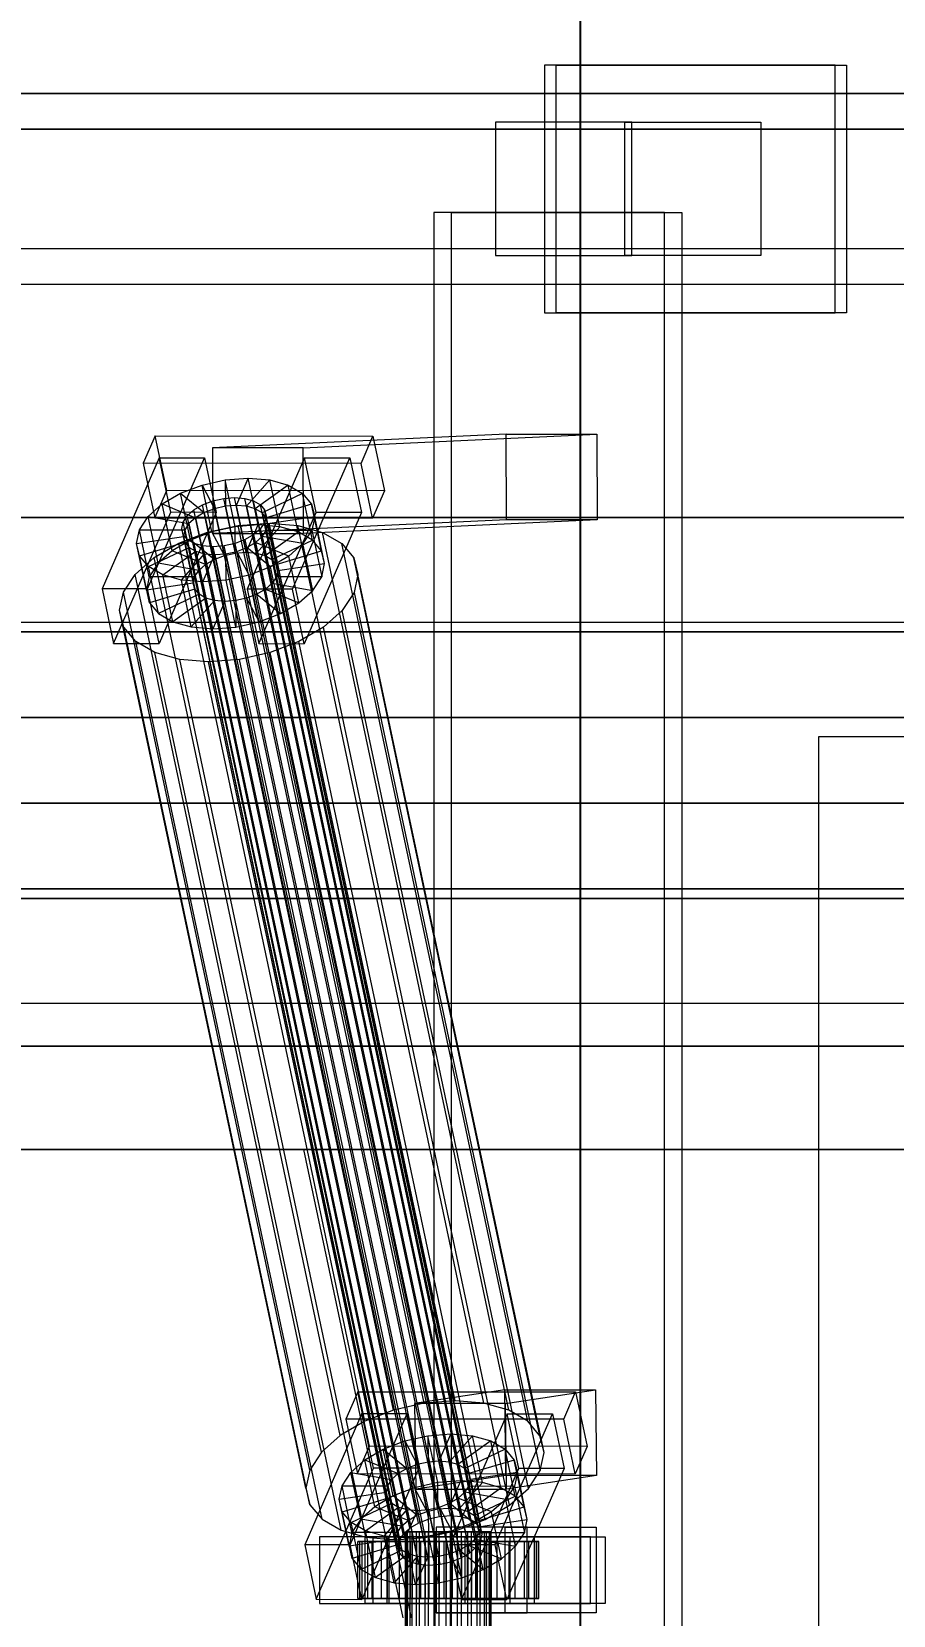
# Model space of a CAD drawing. Header units: millimetres. Extents: x -1970 to 34302, y -65268 to 6837.
# Drawn here: x 9754.3 to 9935.2, y -17869.5 to -17537 of the extents above; entities that cross this region are included whole.
import ezdxf

# ---------------------------------------------------------------- set-up
doc = ezdxf.new("R2010")
doc.units = ezdxf.units.MM
for name, color, linetype, lineweight in [('COTAS_O', 1, 'Continuous', 0), ('superior_C01', 7, 'Continuous', 0), ('superior_mezcladora', 7, 'Continuous', 0)]:
    doc.layers.add(name, color=color, linetype=linetype, lineweight=lineweight)
doc.dimstyles.new('R19_100', dxfattribs={"dimtxt": 250, "dimasz": 150, "dimexe": 150, "dimexo": 80, "dimgap": 100, "dimtad": 1, "dimtih": 1, "dimtoh": 1, "dimdsep": 46, "dimcen": 0.09, "dimadec": 0, "dimazin": 0, "dimtfac": 1, "dimtdec": 4, "dimtofl": 0, "dimtmove": 0, "dimatfit": 3, "dimfxl": 1, "dimtolj": 1, "dimtzin": 0, "dimarcsym": 0})

# ---------------------------------------------------------------- blocks, each defined once
blk = doc.blocks.new('*D29')
at = {"layer": 'COTAS_O', "color": 0, "lineweight": -2, "transparency": 16777216}
for p, q in [((10489.53, -17350), (9719.53, -17350)), ((9869.53, -18500), (9869.53, -17500)), ((10489.53, -18650), (9719.53, -18650))]:
    blk.add_line(p, q, dxfattribs=at)
at = {"layer": 'COTAS_O', "color": 0, "transparency": 16777216}
for points in [[(9844.53, -17500), (9894.53, -17500), (9869.53, -17350)], [(9844.53, -18500), (9894.53, -18500), (9869.53, -18650)]]:
    blk.add_solid(points, dxfattribs=at)
at = {"layer": 'Defpoints', "color": 0, "transparency": 16777216}
for p in [(9869.53, -17350), (10569.53, -17350), (10569.53, -18650)]:
    blk.add_point(p, dxfattribs=at)

msp = doc.modelspace()

# ---------------------------------------------------------------- linework, layer by layer
at = {"layer": 'superior_C01'}
for p, q in [((9922.938, -17544), (9861.975, -17544)), ((9861.975, -17544), (9861.975, -17596)), ((9864.41, -17544), (9861.975, -17544)), ((9864.41, -17596), (9864.41, -17544)), ((9864.41, -17544), (9925.373, -17544)), ((9922.938, -17596), (9922.938, -17544)), ((9922.938, -17544), (9925.373, -17544)), ((9925.373, -17544), (9925.373, -17596)), ((10332.152, -17550), (9189.09, -17550)), ((9201.265, -17550), (10344.327, -17550)), ((10418.899, -17550), (9275.837, -17550)), ((9291.056, -17550), (10434.118, -17550)), ((9880.273, -17556), (9851.696, -17556)), ((9851.696, -17556), (9851.696, -17584)), ((9878.777, -17556), (9851.696, -17556)), ((9878.777, -17584), (9878.777, -17556)), ((9878.777, -17556), (9907.353, -17556)), ((9880.273, -17584), (9880.273, -17556)), ((9880.273, -17556), (9907.353, -17556)), ((9907.353, -17556), (9907.353, -17584)), ((10330.445, -17557.5), (9275.652, -17557.5)), ((9291.241, -17557.5), (10346.034, -17557.5)), ((9887.136, -17575), (9838.746, -17575)), ((9838.746, -17575), (9838.746, -18425)), ((9842.398, -17575), (9838.746, -17575)), ((9842.398, -18425), (9842.398, -17575)), ((9842.398, -17575), (9890.788, -17575)), ((9887.136, -18425), (9887.136, -17575)), ((9887.136, -17575), (9890.788, -17575)), ((9890.788, -17575), (9890.788, -18425)), ((9275.652, -17582.5), (10330.445, -17582.5)), ((9291.241, -17582.5), (10346.034, -17582.5)), ((9851.696, -17584), (9880.273, -17584)), ((9851.696, -17584), (9878.777, -17584)), ((9907.353, -17584), (9878.777, -17584)), ((9907.353, -17584), (9880.273, -17584)), ((9189.09, -17590), (10332.152, -17590)), ((9201.265, -17590), (10344.327, -17590)), ((9275.837, -17590), (10418.899, -17590)), ((9291.056, -17590), (10434.118, -17590)), ((9861.975, -17596), (9922.938, -17596)), ((9861.975, -17596), (9864.41, -17596)), ((9925.373, -17596), (9864.41, -17596)), ((9925.373, -17596), (9922.938, -17596)), ((9780.216, -17621.857), (9777.716, -17627.592)), ((9782.647, -17633.325), (9780.216, -17621.857)), ((9780.216, -17621.857), (9825.938, -17621.914)), ((9853.903, -17621.488), (9792.229, -17624.356)), ((9811.28, -17624.356), (9872.954, -17621.488)), ((9823.439, -17627.65), (9825.938, -17621.914)), ((9825.938, -17621.914), (9828.369, -17633.382)), ((9853.981, -17639.486), (9853.903, -17621.488)), ((9853.903, -17621.488), (9872.954, -17621.488)), ((9872.954, -17621.488), (9873.032, -17639.486)), ((9811.28, -17624.356), (9792.229, -17624.356)), ((9792.229, -17624.356), (9792.306, -17642.354)), ((9811.357, -17642.354), (9811.28, -17624.356)), ((9781.074, -17626.449), (9769.074, -17653.98)), ((9823.439, -17627.65), (9777.716, -17627.592)), ((9777.716, -17627.592), (9780.147, -17639.061)), ((9778.6, -17653.992), (9790.599, -17626.461)), ((9783.505, -17637.917), (9781.074, -17626.449)), ((9781.074, -17626.449), (9790.599, -17626.461)), ((9790.599, -17626.461), (9793.03, -17637.929)), ((9811.555, -17626.487), (9799.556, -17654.019)), ((9809.082, -17654.031), (9821.081, -17626.499)), ((9813.986, -17637.955), (9811.555, -17626.487)), ((9811.555, -17626.487), (9821.081, -17626.499)), ((9821.081, -17626.499), (9823.512, -17637.967)), ((9825.87, -17639.118), (9823.439, -17627.65)), ((9785.562, -17633.91), (9790.065, -17632.183)), ((9790.065, -17632.183), (9794.905, -17631.1)), ((9790.065, -17632.183), (9792.663, -17637.157)), ((9792.149, -17642.013), (9790.065, -17632.183)), ((9794.905, -17631.1), (9799.751, -17630.735)), ((9794.905, -17631.1), (9794.956, -17636.643)), ((9796.989, -17640.93), (9794.905, -17631.1)), ((9799.751, -17630.735), (9797.251, -17636.47)), ((9804.273, -17631.112), (9799.393, -17636.649)), ((9801.835, -17640.564), (9799.751, -17630.735)), ((9799.751, -17630.735), (9804.273, -17631.112)), ((9808.164, -17632.206), (9801.236, -17637.167)), ((9806.357, -17640.942), (9804.273, -17631.112)), ((9804.273, -17631.112), (9808.164, -17632.206)), ((9810.248, -17642.036), (9808.164, -17632.206)), ((9808.164, -17632.206), (9811.157, -17633.943)), ((9780.147, -17639.061), (9782.647, -17633.325)), ((9781.702, -17636.164), (9785.562, -17633.91)), ((9828.369, -17633.382), (9782.647, -17633.325)), ((9785.562, -17633.91), (9790.53, -17637.975)), ((9787.646, -17643.74), (9785.562, -17633.91)), ((9790.183, -17636.336), (9792.316, -17635.518)), ((9792.316, -17635.518), (9794.608, -17635.005)), ((9837.639, -17849.317), (9792.316, -17635.518)), ((9794.608, -17635.005), (9796.904, -17634.832)), ((9839.931, -17848.804), (9794.608, -17635.005)), ((9796.904, -17634.832), (9799.046, -17635.011)), ((9842.227, -17848.631), (9796.904, -17634.832)), ((9799.046, -17635.011), (9800.889, -17635.529)), ((9844.369, -17848.809), (9799.046, -17635.011)), ((9800.889, -17635.529), (9802.307, -17636.352)), ((9846.212, -17849.328), (9800.889, -17635.529)), ((9811.157, -17633.943), (9802.654, -17637.99)), ((9813.241, -17643.772), (9811.157, -17633.943)), ((9811.157, -17633.943), (9813.05, -17636.203)), ((9828.369, -17633.382), (9825.87, -17639.118)), ((9771.506, -17665.449), (9783.505, -17637.917)), ((9776.903, -17641.61), (9778.749, -17638.79)), ((9778.749, -17638.79), (9781.702, -17636.164)), ((9778.749, -17638.79), (9787.303, -17640.286)), ((9780.833, -17648.62), (9778.749, -17638.79)), ((9780.147, -17639.061), (9825.87, -17639.118)), ((9793.03, -17637.929), (9781.031, -17665.461)), ((9781.702, -17636.164), (9788.702, -17639.042)), ((9783.786, -17645.994), (9781.702, -17636.164)), ((9793.03, -17637.929), (9783.505, -17637.917)), ((9786.081, -17639.983), (9786.955, -17638.648)), ((9786.955, -17638.648), (9788.355, -17637.404)), ((9832.278, -17852.446), (9786.955, -17638.648)), ((9788.702, -17639.042), (9787.303, -17640.286)), ((9788.355, -17637.404), (9790.183, -17636.336)), ((9833.677, -17851.202), (9788.355, -17637.404)), ((9790.53, -17637.975), (9788.702, -17639.042)), ((9788.702, -17639.042), (9790.786, -17648.872)), ((9835.506, -17850.135), (9790.183, -17636.336)), ((9792.663, -17637.157), (9790.53, -17637.975)), ((9790.53, -17637.975), (9792.614, -17647.804)), ((9794.956, -17636.643), (9792.663, -17637.157)), ((9792.663, -17637.157), (9794.747, -17646.986)), ((9797.251, -17636.47), (9794.956, -17636.643)), ((9794.956, -17636.643), (9797.039, -17646.473)), ((9797.251, -17636.47), (9799.335, -17646.3)), ((9799.393, -17636.649), (9797.251, -17636.47)), ((9799.393, -17636.649), (9801.477, -17646.479)), ((9801.236, -17637.167), (9799.393, -17636.649)), ((9801.236, -17637.167), (9803.32, -17646.997)), ((9802.654, -17637.99), (9801.236, -17637.167)), ((9801.987, -17665.487), (9813.986, -17637.955)), ((9802.307, -17636.352), (9803.203, -17637.422)), ((9847.63, -17850.15), (9802.307, -17636.352)), ((9802.654, -17637.99), (9804.738, -17647.82)), ((9803.551, -17639.061), (9802.654, -17637.99)), ((9803.203, -17637.422), (9803.517, -17638.668)), ((9848.526, -17851.221), (9803.203, -17637.422)), ((9803.517, -17638.668), (9803.227, -17640.005)), ((9848.84, -17852.467), (9803.517, -17638.668)), ((9813.05, -17636.203), (9803.551, -17639.061)), ((9803.551, -17639.061), (9805.634, -17648.891)), ((9803.864, -17640.307), (9803.551, -17639.061)), ((9813.712, -17638.834), (9803.864, -17640.307)), ((9823.512, -17637.967), (9811.513, -17665.499)), ((9815.134, -17646.033), (9813.05, -17636.203)), ((9813.05, -17636.203), (9813.712, -17638.834)), ((9813.712, -17638.834), (9813.1, -17641.655)), ((9815.796, -17648.664), (9813.712, -17638.834)), ((9823.512, -17637.967), (9813.986, -17637.955)), ((9776.29, -17644.431), (9776.903, -17641.61)), ((9776.903, -17641.61), (9786.428, -17641.622)), ((9778.987, -17651.44), (9776.903, -17641.61)), ((9785.161, -17644.416), (9791.181, -17642.107)), ((9785.791, -17641.32), (9786.081, -17639.983)), ((9786.105, -17642.566), (9785.791, -17641.32)), ((9831.114, -17855.119), (9785.791, -17641.32)), ((9831.404, -17853.782), (9786.081, -17639.983)), ((9786.428, -17641.622), (9786.138, -17642.958)), ((9787.303, -17640.286), (9786.428, -17641.622)), ((9786.428, -17641.622), (9788.512, -17651.452)), ((9787.303, -17640.286), (9789.387, -17650.116)), ((9792.149, -17642.013), (9787.646, -17643.74)), ((9791.181, -17642.107), (9797.651, -17640.659)), ((9830.253, -17826.416), (9791.181, -17642.107)), ((9796.989, -17640.93), (9792.149, -17642.013)), ((9794.747, -17646.986), (9792.149, -17642.013)), ((9853.981, -17639.486), (9792.306, -17642.354)), ((9792.306, -17642.354), (9811.357, -17642.354)), ((9801.835, -17640.564), (9796.989, -17640.93)), ((9797.039, -17646.473), (9796.989, -17640.93)), ((9797.651, -17640.659), (9804.129, -17640.17)), ((9836.722, -17824.968), (9797.651, -17640.659)), ((9799.335, -17646.3), (9801.835, -17640.564)), ((9802.353, -17641.341), (9800.953, -17642.585)), ((9801.477, -17646.479), (9806.357, -17640.942)), ((9806.357, -17640.942), (9801.835, -17640.564)), ((9803.227, -17640.005), (9802.353, -17641.341)), ((9847.675, -17855.139), (9802.353, -17641.341)), ((9802.7, -17642.979), (9803.574, -17641.643)), ((9803.227, -17640.005), (9848.55, -17853.804)), ((9803.32, -17646.997), (9810.248, -17642.036)), ((9803.574, -17641.643), (9803.864, -17640.307)), ((9803.574, -17641.643), (9813.1, -17641.655)), ((9805.658, -17651.473), (9803.574, -17641.643)), ((9803.864, -17640.307), (9805.948, -17650.137)), ((9804.129, -17640.17), (9810.175, -17640.674)), ((9843.201, -17824.479), (9804.129, -17640.17)), ((9810.248, -17642.036), (9806.357, -17640.942)), ((9810.175, -17640.674), (9815.376, -17642.137)), ((9849.246, -17824.984), (9810.175, -17640.674)), ((9813.241, -17643.772), (9810.248, -17642.036)), ((9813.1, -17641.655), (9811.254, -17644.475)), ((9873.032, -17639.486), (9811.357, -17642.354)), ((9813.1, -17641.655), (9815.184, -17651.485)), ((9815.376, -17642.137), (9819.378, -17644.459)), ((9854.447, -17826.446), (9815.376, -17642.137)), ((9873.032, -17639.486), (9853.981, -17639.486)), ((9776.29, -17644.431), (9786.138, -17642.958)), ((9776.953, -17647.062), (9776.29, -17644.431)), ((9778.374, -17654.261), (9776.29, -17644.431)), ((9776.953, -17647.062), (9786.452, -17644.204)), ((9778.845, -17649.322), (9787.348, -17645.275)), ((9780.001, -17647.428), (9785.161, -17644.416)), ((9787.646, -17643.74), (9783.786, -17645.994)), ((9824.233, -17828.725), (9785.161, -17644.416)), ((9787.001, -17643.637), (9786.105, -17642.566)), ((9831.428, -17856.365), (9786.105, -17642.566)), ((9786.138, -17642.958), (9786.452, -17644.204)), ((9786.138, -17642.958), (9788.222, -17652.788)), ((9786.452, -17644.204), (9787.348, -17645.275)), ((9786.452, -17644.204), (9788.536, -17654.034)), ((9788.419, -17644.459), (9787.001, -17643.637)), ((9832.324, -17857.435), (9787.001, -17643.637)), ((9787.348, -17645.275), (9788.766, -17646.098)), ((9787.348, -17645.275), (9789.432, -17655.105)), ((9792.614, -17647.804), (9787.646, -17643.74)), ((9790.262, -17644.978), (9788.419, -17644.459)), ((9833.742, -17858.258), (9788.419, -17644.459)), ((9792.404, -17645.156), (9790.262, -17644.978)), ((9835.585, -17858.776), (9790.262, -17644.978)), ((9794.7, -17644.983), (9792.404, -17645.156)), ((9837.727, -17858.955), (9792.404, -17645.156)), ((9796.992, -17644.47), (9794.7, -17644.983)), ((9840.023, -17858.782), (9794.7, -17644.983)), ((9799.125, -17643.652), (9796.992, -17644.47)), ((9842.315, -17858.269), (9796.992, -17644.47)), ((9797.339, -17646.108), (9799.472, -17645.29)), ((9800.953, -17642.585), (9799.125, -17643.652)), ((9844.448, -17857.451), (9799.125, -17643.652)), ((9799.472, -17645.29), (9801.301, -17644.223)), ((9804.44, -17649.355), (9799.472, -17645.29)), ((9799.472, -17645.29), (9801.556, -17655.12)), ((9846.276, -17856.383), (9800.953, -17642.585)), ((9801.301, -17644.223), (9802.7, -17642.979)), ((9808.3, -17647.101), (9801.301, -17644.223)), ((9801.301, -17644.223), (9803.385, -17654.053)), ((9811.254, -17644.475), (9802.7, -17642.979)), ((9802.7, -17642.979), (9804.784, -17652.809)), ((9804.738, -17647.82), (9813.241, -17643.772)), ((9811.254, -17644.475), (9808.3, -17647.101)), ((9813.338, -17654.305), (9811.254, -17644.475)), ((9815.134, -17646.033), (9813.241, -17643.772)), ((9819.378, -17644.459), (9821.908, -17647.481)), ((9858.449, -17828.768), (9819.378, -17644.459)), ((9776.053, -17650.939), (9780.001, -17647.428)), ((9778.845, -17649.322), (9776.953, -17647.062)), ((9779.037, -17656.892), (9776.953, -17647.062)), ((9780.833, -17648.62), (9778.987, -17651.44)), ((9819.073, -17831.737), (9780.001, -17647.428)), ((9783.786, -17645.994), (9780.833, -17648.62)), ((9789.387, -17650.116), (9780.833, -17648.62)), ((9781.839, -17651.059), (9788.766, -17646.098)), ((9790.786, -17648.872), (9783.786, -17645.994)), ((9785.729, -17652.153), (9790.609, -17646.616)), ((9788.766, -17646.098), (9790.609, -17646.616)), ((9788.766, -17646.098), (9790.85, -17655.927)), ((9789.387, -17650.116), (9790.786, -17648.872)), ((9790.252, -17652.53), (9792.751, -17646.795)), ((9790.609, -17646.616), (9792.751, -17646.795)), ((9790.609, -17646.616), (9792.693, -17656.446)), ((9790.786, -17648.872), (9792.614, -17647.804)), ((9792.614, -17647.804), (9794.747, -17646.986)), ((9792.751, -17646.795), (9795.047, -17646.622)), ((9792.751, -17646.795), (9794.835, -17656.624)), ((9794.747, -17646.986), (9797.039, -17646.473)), ((9795.047, -17646.622), (9797.339, -17646.108)), ((9795.098, -17652.165), (9795.047, -17646.622)), ((9795.047, -17646.622), (9797.131, -17656.451)), ((9797.039, -17646.473), (9799.335, -17646.3)), ((9799.937, -17651.082), (9797.339, -17646.108)), ((9797.339, -17646.108), (9799.423, -17655.938)), ((9799.335, -17646.3), (9801.477, -17646.479)), ((9801.477, -17646.479), (9803.32, -17646.997)), ((9803.32, -17646.997), (9804.738, -17647.82)), ((9808.3, -17647.101), (9804.44, -17649.355)), ((9804.738, -17647.82), (9805.634, -17648.891)), ((9805.634, -17648.891), (9815.134, -17646.033)), ((9805.634, -17648.891), (9805.948, -17650.137)), ((9805.948, -17650.137), (9815.796, -17648.664)), ((9810.384, -17656.931), (9808.3, -17647.101)), ((9815.796, -17648.664), (9815.134, -17646.033)), ((9815.184, -17651.485), (9815.796, -17648.664)), ((9821.908, -17647.481), (9822.794, -17650.998)), ((9860.979, -17831.79), (9821.908, -17647.481)), ((9773.585, -17654.709), (9776.053, -17650.939)), ((9815.124, -17835.248), (9776.053, -17650.939)), ((9778.987, -17651.44), (9778.374, -17654.261)), ((9781.839, -17651.059), (9778.845, -17649.322)), ((9780.929, -17659.152), (9778.845, -17649.322)), ((9788.512, -17651.452), (9778.987, -17651.44)), ((9785.729, -17652.153), (9781.839, -17651.059)), ((9783.923, -17660.889), (9781.839, -17651.059)), ((9790.252, -17652.53), (9785.729, -17652.153)), ((9787.813, -17661.983), (9785.729, -17652.153)), ((9788.222, -17652.788), (9788.512, -17651.452)), ((9788.512, -17651.452), (9789.387, -17650.116)), ((9795.098, -17652.165), (9790.252, -17652.53)), ((9799.937, -17651.082), (9795.098, -17652.165)), ((9797.182, -17661.995), (9795.098, -17652.165)), ((9804.44, -17649.355), (9799.937, -17651.082)), ((9802.021, -17660.912), (9799.937, -17651.082)), ((9806.524, -17659.184), (9804.44, -17649.355)), ((9805.658, -17651.473), (9804.784, -17652.809)), ((9805.948, -17650.137), (9805.658, -17651.473)), ((9815.184, -17651.485), (9805.658, -17651.473)), ((9813.338, -17654.305), (9815.184, -17651.485)), ((9822.794, -17650.998), (9821.975, -17654.769)), ((9861.865, -17835.307), (9822.794, -17650.998)), ((9778.6, -17653.992), (9769.074, -17653.98)), ((9769.074, -17653.98), (9771.506, -17665.449)), ((9772.766, -17658.48), (9773.585, -17654.709)), ((9812.656, -17839.018), (9773.585, -17654.709)), ((9788.222, -17652.788), (9778.374, -17654.261)), ((9778.374, -17654.261), (9779.037, -17656.892)), ((9781.031, -17665.461), (9778.6, -17653.992)), ((9788.536, -17654.034), (9779.037, -17656.892)), ((9789.432, -17655.105), (9780.929, -17659.152)), ((9788.536, -17654.034), (9788.222, -17652.788)), ((9789.432, -17655.105), (9788.536, -17654.034)), ((9790.85, -17655.927), (9789.432, -17655.105)), ((9792.335, -17662.36), (9790.252, -17652.53)), ((9801.556, -17655.12), (9799.423, -17655.938)), ((9809.082, -17654.031), (9799.556, -17654.019)), ((9799.556, -17654.019), (9801.987, -17665.487)), ((9803.385, -17654.053), (9801.556, -17655.12)), ((9801.556, -17655.12), (9806.524, -17659.184)), ((9804.784, -17652.809), (9803.385, -17654.053)), ((9803.385, -17654.053), (9810.384, -17656.931)), ((9804.784, -17652.809), (9813.338, -17654.305)), ((9811.513, -17665.499), (9809.082, -17654.031)), ((9810.384, -17656.931), (9813.338, -17654.305)), ((9821.975, -17654.769), (9819.507, -17658.539)), ((9821.975, -17654.769), (9861.046, -17839.078)), ((9773.652, -17661.997), (9772.766, -17658.48)), ((9811.837, -17842.789), (9772.766, -17658.48)), ((9779.037, -17656.892), (9780.929, -17659.152)), ((9790.85, -17655.927), (9783.923, -17660.889)), ((9792.693, -17656.446), (9787.813, -17661.983)), ((9792.693, -17656.446), (9790.85, -17655.927)), ((9794.835, -17656.624), (9792.335, -17662.36)), ((9794.835, -17656.624), (9792.693, -17656.446)), ((9797.131, -17656.451), (9794.835, -17656.624)), ((9799.423, -17655.938), (9797.131, -17656.451)), ((9797.131, -17656.451), (9797.182, -17661.995)), ((9799.423, -17655.938), (9802.021, -17660.912)), ((9806.524, -17659.184), (9810.384, -17656.931)), ((9819.507, -17658.539), (9815.558, -17662.05)), ((9858.578, -17842.848), (9819.507, -17658.539)), ((9776.182, -17665.019), (9773.652, -17661.997)), ((9812.723, -17846.306), (9773.652, -17661.997)), ((9780.929, -17659.152), (9783.923, -17660.889)), ((9783.923, -17660.889), (9787.813, -17661.983)), ((9787.813, -17661.983), (9792.335, -17662.36)), ((9792.335, -17662.36), (9797.182, -17661.995)), ((9797.182, -17661.995), (9802.021, -17660.912)), ((9802.021, -17660.912), (9806.524, -17659.184)), ((9815.558, -17662.05), (9810.398, -17665.062)), ((9854.63, -17846.359), (9815.558, -17662.05)), ((9771.506, -17665.449), (9781.031, -17665.461)), ((9780.183, -17667.341), (9776.182, -17665.019)), ((9815.253, -17849.328), (9776.182, -17665.019)), ((9801.987, -17665.487), (9811.513, -17665.499)), ((9810.398, -17665.062), (9804.378, -17667.371)), ((9849.47, -17849.371), (9810.398, -17665.062)), ((9785.384, -17668.803), (9780.183, -17667.341)), ((9819.255, -17851.65), (9780.183, -17667.341)), ((9791.43, -17669.308), (9785.384, -17668.803)), ((9824.456, -17853.113), (9785.384, -17668.803)), ((9797.909, -17668.819), (9791.43, -17669.308)), ((9804.378, -17667.371), (9797.909, -17668.819)), ((9836.98, -17853.128), (9797.909, -17668.819)), ((9843.45, -17851.68), (9804.378, -17667.371)), ((9830.502, -17853.617), (9791.43, -17669.308)), ((2005.168, -17750), (11044.69, -17750)), ((11046.22, -17750), (2006.698, -17750)), ((9382.488, -17771.702), (9811.37, -17771.702)), ((9813.187, -17771.702), (9384.305, -17771.702)), ((9811.37, -17771.702), (9832.208, -17870)), ((9811.37, -17771.702), (9813.187, -17771.702)), ((9811.37, -17771.702), (10240.252, -17771.702)), ((9834.025, -17870), (9813.187, -17771.702)), ((10242.069, -17771.702), (9813.187, -17771.702)), ((9822.76, -17822.549), (9820.261, -17828.285)), ((9825.191, -17834.017), (9822.76, -17822.549)), ((9822.76, -17822.549), (9868.483, -17822.606)), ((9836.722, -17824.968), (9830.253, -17826.416)), ((9853.587, -17822.189), (9834.686, -17825.057)), ((9853.736, -17825.057), (9834.686, -17825.057)), ((9834.686, -17825.057), (9834.938, -17843.038)), ((9843.201, -17824.479), (9836.722, -17824.968)), ((9849.246, -17824.984), (9843.201, -17824.479)), ((9854.447, -17826.446), (9849.246, -17824.984)), ((9853.84, -17840.17), (9853.587, -17822.189)), ((9853.587, -17822.189), (9872.638, -17822.189)), ((9853.736, -17825.057), (9872.638, -17822.189)), ((9853.989, -17843.038), (9853.736, -17825.057)), ((9865.983, -17828.342), (9868.483, -17822.606)), ((9868.483, -17822.606), (9870.914, -17834.074)), ((9872.638, -17822.189), (9872.891, -17840.17)), ((9823.618, -17827.141), (9811.619, -17854.673)), ((9865.983, -17828.342), (9820.261, -17828.285)), ((9820.261, -17828.285), (9822.692, -17839.753)), ((9821.144, -17854.685), (9833.144, -17827.153)), ((9826.049, -17838.609), (9823.618, -17827.141)), ((9823.618, -17827.141), (9833.144, -17827.153)), ((9830.253, -17826.416), (9824.233, -17828.725)), ((9833.144, -17827.153), (9835.575, -17838.621)), ((9854.1, -17827.179), (9842.101, -17854.711)), ((9851.626, -17854.723), (9863.625, -17827.191)), ((9856.531, -17838.647), (9854.1, -17827.179)), ((9854.1, -17827.179), (9863.625, -17827.191)), ((9858.449, -17828.768), (9854.447, -17826.446)), ((9863.625, -17827.191), (9866.056, -17838.659)), ((9868.414, -17839.81), (9865.983, -17828.342)), ((9819.073, -17831.737), (9815.124, -17835.248)), ((9824.233, -17828.725), (9819.073, -17831.737)), ((9832.61, -17832.875), (9837.449, -17831.792)), ((9837.449, -17831.792), (9842.295, -17831.427)), ((9837.449, -17831.792), (9837.5, -17837.336)), ((9839.533, -17841.622), (9837.449, -17831.792)), ((9842.295, -17831.427), (9839.796, -17837.163)), ((9846.818, -17831.804), (9841.938, -17837.341)), ((9844.379, -17841.257), (9842.295, -17831.427)), ((9842.295, -17831.427), (9846.818, -17831.804)), ((9848.902, -17841.634), (9846.818, -17831.804)), ((9846.818, -17831.804), (9850.708, -17832.898)), ((9860.979, -17831.79), (9858.449, -17828.768)), ((9861.865, -17835.307), (9860.979, -17831.79)), ((9815.124, -17835.248), (9812.656, -17839.018)), ((9822.692, -17839.753), (9825.191, -17834.017)), ((9824.247, -17836.856), (9828.107, -17834.603)), ((9870.914, -17834.074), (9825.191, -17834.017)), ((9828.107, -17834.603), (9832.61, -17832.875)), ((9828.107, -17834.603), (9833.075, -17838.667)), ((9830.191, -17844.433), (9828.107, -17834.603)), ((9832.61, -17832.875), (9835.208, -17837.849)), ((9834.694, -17842.705), (9832.61, -17832.875)), ((9850.708, -17832.898), (9843.781, -17837.86)), ((9853.702, -17834.635), (9845.199, -17838.682)), ((9852.792, -17842.728), (9850.708, -17832.898)), ((9850.708, -17832.898), (9853.702, -17834.635)), ((9855.786, -17844.465), (9853.702, -17834.635)), ((9853.702, -17834.635), (9855.594, -17836.895)), ((9870.914, -17834.074), (9868.414, -17839.81)), ((9814.05, -17866.141), (9826.049, -17838.609)), ((9821.293, -17839.482), (9824.247, -17836.856)), ((9835.575, -17838.621), (9823.576, -17866.153)), ((9824.247, -17836.856), (9831.246, -17839.734)), ((9826.331, -17846.686), (9824.247, -17836.856)), ((9835.575, -17838.621), (9826.049, -17838.609)), ((9835.208, -17837.849), (9833.075, -17838.667)), ((9837.5, -17837.336), (9835.208, -17837.849)), ((9835.208, -17837.849), (9837.292, -17847.679)), ((9839.796, -17837.163), (9837.5, -17837.336)), ((9837.5, -17837.336), (9839.584, -17847.165)), ((9839.796, -17837.163), (9841.879, -17846.992)), ((9841.938, -17837.341), (9839.796, -17837.163)), ((9841.938, -17837.341), (9844.022, -17847.171)), ((9843.781, -17837.86), (9841.938, -17837.341)), ((9843.781, -17837.86), (9845.864, -17847.689)), ((9845.199, -17838.682), (9843.781, -17837.86)), ((9855.594, -17836.895), (9846.095, -17839.753)), ((9857.678, -17846.725), (9855.594, -17836.895)), ((9855.594, -17836.895), (9856.257, -17839.526)), ((9861.046, -17839.078), (9861.865, -17835.307)), ((9812.656, -17839.018), (9811.837, -17842.789)), ((9819.447, -17842.302), (9821.293, -17839.482)), ((9821.293, -17839.482), (9829.847, -17840.978)), ((9823.377, -17849.312), (9821.293, -17839.482)), ((9822.692, -17839.753), (9868.414, -17839.81)), ((9829.847, -17840.978), (9828.973, -17842.314)), ((9831.246, -17839.734), (9829.847, -17840.978)), ((9829.847, -17840.978), (9831.931, -17850.808)), ((9833.075, -17838.667), (9831.246, -17839.734)), ((9831.246, -17839.734), (9833.33, -17849.564)), ((9833.075, -17838.667), (9835.158, -17848.497)), ((9839.533, -17841.622), (9834.694, -17842.705)), ((9853.84, -17840.17), (9834.938, -17843.038)), ((9844.379, -17841.257), (9839.533, -17841.622)), ((9839.584, -17847.165), (9839.533, -17841.622)), ((9841.879, -17846.992), (9844.379, -17841.257)), ((9844.022, -17847.171), (9848.902, -17841.634)), ((9848.902, -17841.634), (9844.379, -17841.257)), ((9844.532, -17866.179), (9856.531, -17838.647)), ((9845.199, -17838.682), (9847.282, -17848.512)), ((9846.095, -17839.753), (9845.199, -17838.682)), ((9846.095, -17839.753), (9848.179, -17849.583)), ((9846.409, -17840.999), (9846.095, -17839.753)), ((9846.119, -17842.335), (9846.409, -17840.999)), ((9856.257, -17839.526), (9846.409, -17840.999)), ((9846.409, -17840.999), (9848.493, -17850.829)), ((9852.792, -17842.728), (9848.902, -17841.634)), ((9872.891, -17840.17), (9853.84, -17840.17)), ((9872.891, -17840.17), (9853.989, -17843.038)), ((9866.056, -17838.659), (9854.057, -17866.191)), ((9856.257, -17839.526), (9855.644, -17842.347)), ((9858.341, -17849.356), (9856.257, -17839.526)), ((9866.056, -17838.659), (9856.531, -17838.647)), ((9858.578, -17842.848), (9861.046, -17839.078)), ((9811.837, -17842.789), (9812.723, -17846.306)), ((9818.835, -17845.123), (9819.447, -17842.302)), ((9818.835, -17845.123), (9828.683, -17843.65)), ((9819.497, -17847.754), (9818.835, -17845.123)), ((9820.918, -17854.953), (9818.835, -17845.123)), ((9819.447, -17842.302), (9828.973, -17842.314)), ((9821.531, -17852.132), (9819.447, -17842.302)), ((9819.497, -17847.754), (9828.996, -17844.897)), ((9830.191, -17844.433), (9826.331, -17846.686)), ((9828.973, -17842.314), (9828.683, -17843.65)), ((9828.683, -17843.65), (9828.996, -17844.897)), ((9828.683, -17843.65), (9830.766, -17853.48)), ((9828.973, -17842.314), (9831.057, -17852.144)), ((9828.996, -17844.897), (9829.893, -17845.967)), ((9828.996, -17844.897), (9831.08, -17854.726)), ((9834.694, -17842.705), (9830.191, -17844.433)), ((9835.158, -17848.497), (9830.191, -17844.433)), ((9837.292, -17847.679), (9834.694, -17842.705)), ((9834.938, -17843.038), (9853.989, -17843.038)), ((9842.017, -17845.983), (9843.845, -17844.915)), ((9843.845, -17844.915), (9845.244, -17843.671)), ((9850.845, -17847.793), (9843.845, -17844.915)), ((9843.845, -17844.915), (9845.929, -17854.745)), ((9845.244, -17843.671), (9846.119, -17842.335)), ((9853.798, -17845.167), (9845.244, -17843.671)), ((9845.244, -17843.671), (9847.328, -17853.501)), ((9845.864, -17847.689), (9852.792, -17842.728)), ((9846.119, -17842.335), (9855.644, -17842.347)), ((9848.203, -17852.165), (9846.119, -17842.335)), ((9847.282, -17848.512), (9855.786, -17844.465)), ((9853.798, -17845.167), (9850.845, -17847.793)), ((9855.786, -17844.465), (9852.792, -17842.728)), ((9855.644, -17842.347), (9853.798, -17845.167)), ((9855.882, -17854.997), (9853.798, -17845.167)), ((9854.63, -17846.359), (9858.578, -17842.848)), ((9855.644, -17842.347), (9857.728, -17852.177)), ((9857.678, -17846.725), (9855.786, -17844.465)), ((9812.723, -17846.306), (9815.253, -17849.328)), ((9821.39, -17850.015), (9819.497, -17847.754)), ((9821.581, -17857.584), (9819.497, -17847.754)), ((9821.39, -17850.015), (9829.893, -17845.967)), ((9826.331, -17846.686), (9823.377, -17849.312)), ((9824.383, -17851.751), (9831.311, -17846.79)), ((9833.33, -17849.564), (9826.331, -17846.686)), ((9828.274, -17852.845), (9833.154, -17847.308)), ((9829.893, -17845.967), (9831.311, -17846.79)), ((9829.893, -17845.967), (9831.977, -17855.797)), ((9831.311, -17846.79), (9833.154, -17847.308)), ((9831.311, -17846.79), (9833.395, -17856.62)), ((9832.796, -17853.223), (9835.296, -17847.487)), ((9833.154, -17847.308), (9835.296, -17847.487)), ((9833.154, -17847.308), (9835.238, -17857.138)), ((9833.33, -17849.564), (9835.158, -17848.497)), ((9835.158, -17848.497), (9837.292, -17847.679)), ((9835.296, -17847.487), (9837.591, -17847.314)), ((9835.296, -17847.487), (9837.38, -17857.317)), ((9837.292, -17847.679), (9839.584, -17847.165)), ((9837.591, -17847.314), (9839.884, -17846.801)), ((9837.642, -17852.857), (9837.591, -17847.314)), ((9837.591, -17847.314), (9839.675, -17857.144)), ((9839.584, -17847.165), (9841.879, -17846.992)), ((9839.884, -17846.801), (9842.017, -17845.983)), ((9842.482, -17851.774), (9839.884, -17846.801)), ((9839.884, -17846.801), (9841.968, -17856.631)), ((9841.879, -17846.992), (9844.022, -17847.171)), ((9846.985, -17850.047), (9842.017, -17845.983)), ((9842.017, -17845.983), (9844.101, -17855.812)), ((9844.022, -17847.171), (9845.864, -17847.689)), ((9845.864, -17847.689), (9847.282, -17848.512)), ((9850.845, -17847.793), (9846.985, -17850.047)), ((9847.282, -17848.512), (9848.179, -17849.583)), ((9848.179, -17849.583), (9857.678, -17846.725)), ((9849.47, -17849.371), (9854.63, -17846.359)), ((9852.928, -17857.623), (9850.845, -17847.793)), ((9858.341, -17849.356), (9857.678, -17846.725)), ((9815.253, -17849.328), (9819.255, -17851.65)), ((9819.255, -17851.65), (9824.456, -17853.113)), ((9824.383, -17851.751), (9821.39, -17850.015)), ((9823.473, -17859.844), (9821.39, -17850.015)), ((9823.377, -17849.312), (9821.531, -17852.132)), ((9831.931, -17850.808), (9823.377, -17849.312)), ((9828.274, -17852.845), (9824.383, -17851.751)), ((9826.467, -17861.581), (9824.383, -17851.751)), ((9831.057, -17852.144), (9831.931, -17850.808)), ((9831.931, -17850.808), (9833.33, -17849.564)), ((9833.677, -17851.202), (9832.278, -17852.446)), ((9835.506, -17850.135), (9833.677, -17851.202)), ((9837.639, -17849.317), (9835.506, -17850.135)), ((9836.98, -17853.128), (9843.45, -17851.68)), ((9839.931, -17848.804), (9837.639, -17849.317)), ((9842.482, -17851.774), (9837.642, -17852.857)), ((9858.282, -17851), (9839.231, -17851)), ((9839.231, -17851), (9839.231, -17869)), ((9853.72, -17851), (9839.231, -17851)), ((9842.227, -17848.631), (9839.931, -17848.804)), ((9844.369, -17848.809), (9842.227, -17848.631)), ((9846.985, -17850.047), (9842.482, -17851.774)), ((9844.565, -17861.604), (9842.482, -17851.774)), ((9843.45, -17851.68), (9849.47, -17849.371)), ((9846.212, -17849.328), (9844.369, -17848.809)), ((9847.63, -17850.15), (9846.212, -17849.328)), ((9849.069, -17859.877), (9846.985, -17850.047)), ((9848.526, -17851.221), (9847.63, -17850.15)), ((9848.179, -17849.583), (9848.493, -17850.829)), ((9848.493, -17850.829), (9848.203, -17852.165)), ((9848.493, -17850.829), (9858.341, -17849.356)), ((9848.84, -17852.467), (9848.526, -17851.221)), ((9853.72, -17869), (9853.72, -17851)), ((9853.72, -17851), (9872.771, -17851)), ((9857.728, -17852.177), (9858.341, -17849.356)), ((9858.282, -17869), (9858.282, -17851)), ((9858.282, -17851), (9872.771, -17851)), ((9872.771, -17851), (9872.771, -17869)), ((9821.144, -17854.685), (9811.619, -17854.673)), ((9811.619, -17854.673), (9814.05, -17866.141)), ((9824.277, -17853), (9814.752, -17853)), ((9814.752, -17853), (9814.752, -17867)), ((9829.362, -17853), (9814.752, -17853)), ((9821.531, -17852.132), (9820.918, -17854.953)), ((9830.766, -17853.48), (9820.918, -17854.953)), ((9820.918, -17854.953), (9821.581, -17857.584)), ((9823.576, -17866.153), (9821.144, -17854.685)), ((9831.057, -17852.144), (9821.531, -17852.132)), ((9831.08, -17854.726), (9821.581, -17857.584)), ((9823.191, -17854), (9822.778, -17854)), ((9822.778, -17854), (9832.766, -17854)), ((9822.778, -17866), (9822.778, -17854)), ((9822.778, -17854), (9823.658, -17854)), ((9824.869, -17854), (9823.191, -17854)), ((9823.191, -17854), (9832.962, -17854)), ((9823.191, -17866), (9823.191, -17854)), ((9823.658, -17854), (9833.183, -17854)), ((9823.658, -17866), (9823.658, -17854)), ((9823.658, -17854), (9825.771, -17854)), ((9824.277, -17867), (9824.277, -17853)), ((9824.277, -17853), (9838.888, -17853)), ((9824.456, -17853.113), (9830.502, -17853.617)), ((9827.699, -17854), (9824.869, -17854)), ((9824.869, -17854), (9833.757, -17854)), ((9824.869, -17866), (9824.869, -17854)), ((9825.771, -17854), (9834.184, -17854)), ((9825.771, -17866), (9825.771, -17854)), ((9825.771, -17854), (9828.974, -17854)), ((9871.618, -17853), (9825.896, -17853)), ((9825.896, -17853), (9825.896, -17867)), ((9828.939, -17853), (9825.896, -17853)), ((9831.486, -17854), (9827.699, -17854)), ((9827.699, -17854), (9835.097, -17854)), ((9827.699, -17866), (9827.699, -17854)), ((9832.796, -17853.223), (9828.274, -17852.845)), ((9830.358, -17862.675), (9828.274, -17852.845)), ((9828.939, -17867), (9828.939, -17853)), ((9828.939, -17853), (9874.662, -17853)), ((9828.974, -17854), (9835.701, -17854)), ((9828.974, -17866), (9828.974, -17854)), ((9828.974, -17854), (9833.048, -17854)), ((9829.362, -17867), (9829.362, -17853)), ((9829.362, -17853), (9838.888, -17853)), ((9830.502, -17853.617), (9836.98, -17853.128)), ((9830.766, -17853.48), (9831.057, -17852.144)), ((9831.08, -17854.726), (9830.766, -17853.48)), ((9831.977, -17855.797), (9831.08, -17854.726)), ((9831.404, -17853.782), (9831.114, -17855.119)), ((9831.114, -17855.119), (9831.428, -17856.365)), ((9832.278, -17852.446), (9831.404, -17853.782)), ((9835.973, -17854), (9831.486, -17854)), ((9831.486, -17854), (9836.891, -17854)), ((9831.486, -17866), (9831.486, -17854)), ((9832.962, -17852), (9832.766, -17852)), ((9832.766, -17852), (9833.183, -17852)), ((9832.766, -18148), (9832.766, -17852)), ((9832.766, -17854), (9832.962, -17854)), ((9832.766, -17854), (9832.766, -17866)), ((9833.183, -17854), (9832.766, -17854)), ((9837.642, -17852.857), (9832.796, -17853.223)), ((9834.88, -17863.052), (9832.796, -17853.223)), ((9833.757, -17852), (9832.962, -17852)), ((9832.962, -18148), (9832.962, -17852)), ((9832.962, -17854), (9833.757, -17854)), ((9832.962, -17854), (9832.962, -17866)), ((9833.048, -17854), (9837.631, -17854)), ((9833.048, -17866), (9833.048, -17854)), ((9833.048, -17854), (9837.715, -17854)), ((9833.183, -17852), (9834.184, -17852)), ((9833.183, -18148), (9833.183, -17852)), ((9833.183, -17854), (9833.183, -17866)), ((9834.184, -17854), (9833.183, -17854)), ((9835.097, -17852), (9833.757, -17852)), ((9833.757, -18148), (9833.757, -17852)), ((9833.757, -17854), (9835.097, -17854)), ((9833.757, -17854), (9833.757, -17866)), ((9834.184, -17852), (9835.701, -17852)), ((9834.184, -18148), (9834.184, -17852)), ((9834.184, -17854), (9834.184, -17866)), ((9835.701, -17854), (9834.184, -17854)), ((9836.891, -17852), (9835.097, -17852)), ((9835.097, -18148), (9835.097, -17852)), ((9835.097, -17854), (9836.891, -17854)), ((9835.097, -17854), (9835.097, -17866)), ((9835.701, -17852), (9837.631, -17852)), ((9835.701, -18148), (9835.701, -17852)), ((9835.701, -17854), (9835.701, -17866)), ((9837.631, -17854), (9835.701, -17854)), ((9840.854, -17854), (9835.973, -17854)), ((9835.973, -17854), (9839.017, -17854)), ((9835.973, -17866), (9835.973, -17854)), ((9839.017, -17852), (9836.891, -17852)), ((9836.891, -18148), (9836.891, -17852)), ((9836.891, -17854), (9839.017, -17854)), ((9836.891, -17854), (9836.891, -17866)), ((9837.631, -17852), (9839.842, -17852)), ((9837.631, -18148), (9837.631, -17852)), ((9837.631, -17854), (9837.631, -17866)), ((9839.842, -17854), (9837.631, -17854)), ((9839.726, -17862.687), (9837.642, -17852.857)), ((9837.715, -17854), (9839.842, -17854)), ((9837.715, -17866), (9837.715, -17854)), ((9837.715, -17854), (9842.658, -17854)), ((9838.888, -17853), (9838.888, -17867)), ((9841.329, -17852), (9839.017, -17852)), ((9839.017, -18148), (9839.017, -17852)), ((9839.017, -17854), (9841.329, -17854)), ((9839.017, -17854), (9839.017, -17866)), ((9839.842, -17852), (9842.183, -17852)), ((9839.842, -18148), (9839.842, -17852)), ((9839.842, -17854), (9839.842, -17866)), ((9842.183, -17854), (9839.842, -17854)), ((9845.797, -17854), (9840.854, -17854)), ((9840.854, -17854), (9841.329, -17854)), ((9840.854, -17866), (9840.854, -17854)), ((9843.67, -17852), (9841.329, -17852)), ((9841.329, -18148), (9841.329, -17852)), ((9841.329, -17854), (9843.67, -17854)), ((9841.329, -17854), (9841.329, -17866)), ((9851.626, -17854.723), (9842.101, -17854.711)), ((9842.101, -17854.711), (9844.532, -17866.179)), ((9842.183, -17852), (9844.496, -17852)), ((9842.183, -18148), (9842.183, -17852)), ((9842.658, -17854), (9842.183, -17854)), ((9842.183, -17854), (9842.183, -17866)), ((9844.496, -17854), (9842.183, -17854)), ((9842.658, -17866), (9842.658, -17854)), ((9842.658, -17854), (9847.539, -17854)), ((9845.881, -17852), (9843.67, -17852)), ((9843.67, -18148), (9843.67, -17852)), ((9845.797, -17854), (9843.67, -17854)), ((9843.67, -17854), (9845.881, -17854)), ((9843.67, -17854), (9843.67, -17866)), ((9845.929, -17854.745), (9844.101, -17855.812)), ((9844.496, -17852), (9846.621, -17852)), ((9844.496, -18148), (9844.496, -17852)), ((9847.539, -17854), (9844.496, -17854)), ((9844.496, -17854), (9844.496, -17866)), ((9846.621, -17854), (9844.496, -17854)), ((9854.759, -17853), (9845.234, -17853)), ((9845.234, -17853), (9845.234, -17867)), ((9859.844, -17853), (9845.234, -17853)), ((9850.464, -17854), (9845.797, -17854)), ((9845.797, -17866), (9845.797, -17854)), ((9847.811, -17852), (9845.881, -17852)), ((9845.881, -18148), (9845.881, -17852)), ((9850.464, -17854), (9845.881, -17854)), ((9845.881, -17854), (9847.811, -17854)), ((9845.881, -17854), (9845.881, -17866)), ((9847.328, -17853.501), (9845.929, -17854.745)), ((9845.929, -17854.745), (9852.928, -17857.623)), ((9846.276, -17856.383), (9847.675, -17855.139)), ((9846.621, -17852), (9848.415, -17852)), ((9846.621, -18148), (9846.621, -17852)), ((9852.027, -17854), (9846.621, -17854)), ((9846.621, -17854), (9846.621, -17866)), ((9848.415, -17854), (9846.621, -17854)), ((9848.203, -17852.165), (9847.328, -17853.501)), ((9847.328, -17853.501), (9855.882, -17854.997)), ((9847.539, -17866), (9847.539, -17854)), ((9847.539, -17854), (9852.027, -17854)), ((9847.675, -17855.139), (9848.55, -17853.804)), ((9849.328, -17852), (9847.811, -17852)), ((9847.811, -18148), (9847.811, -17852)), ((9854.538, -17854), (9847.811, -17854)), ((9847.811, -17854), (9849.328, -17854)), ((9847.811, -17854), (9847.811, -17866)), ((9857.728, -17852.177), (9848.203, -17852.165)), ((9848.415, -17852), (9849.755, -17852)), ((9848.415, -18148), (9848.415, -17852)), ((9855.814, -17854), (9848.415, -17854)), ((9848.415, -17854), (9848.415, -17866)), ((9849.755, -17854), (9848.415, -17854)), ((9848.55, -17853.804), (9848.84, -17852.467)), ((9850.329, -17852), (9849.328, -17852)), ((9849.328, -18148), (9849.328, -17852)), ((9857.741, -17854), (9849.328, -17854)), ((9849.328, -17854), (9850.329, -17854)), ((9849.328, -17854), (9849.328, -17866)), ((9849.755, -17852), (9850.55, -17852)), ((9849.755, -18148), (9849.755, -17852)), ((9858.643, -17854), (9849.755, -17854)), ((9849.755, -17854), (9849.755, -17866)), ((9850.55, -17854), (9849.755, -17854)), ((9850.746, -17852), (9850.329, -17852)), ((9850.329, -17852), (9850.329, -18148)), ((9850.329, -17854), (9859.855, -17854)), ((9850.329, -17866), (9850.329, -17854)), ((9850.329, -17854), (9850.746, -17854)), ((9854.538, -17854), (9850.464, -17854)), ((9850.464, -17866), (9850.464, -17854)), ((9850.55, -17852), (9850.746, -17852)), ((9850.55, -18148), (9850.55, -17852)), ((9860.322, -17854), (9850.55, -17854)), ((9850.55, -17854), (9850.55, -17866)), ((9850.746, -17854), (9850.55, -17854)), ((9850.746, -18148), (9850.746, -17852)), ((9860.735, -17854), (9850.746, -17854)), ((9850.746, -17854), (9850.746, -17866)), ((9854.057, -17866.191), (9851.626, -17854.723)), ((9852.027, -17866), (9852.027, -17854)), ((9852.027, -17854), (9855.814, -17854)), ((9852.928, -17857.623), (9855.882, -17854.997)), ((9857.741, -17854), (9854.538, -17854)), ((9854.538, -17866), (9854.538, -17854)), ((9854.759, -17867), (9854.759, -17853)), ((9854.759, -17853), (9869.369, -17853)), ((9855.814, -17866), (9855.814, -17854)), ((9855.814, -17854), (9858.643, -17854)), ((9855.882, -17854.997), (9857.728, -17852.177)), ((9859.855, -17854), (9857.741, -17854)), ((9857.741, -17866), (9857.741, -17854)), ((9858.643, -17866), (9858.643, -17854)), ((9858.643, -17854), (9860.322, -17854)), ((9859.844, -17867), (9859.844, -17853)), ((9859.844, -17853), (9869.369, -17853)), ((9859.855, -17854), (9859.855, -17866)), ((9860.735, -17854), (9859.855, -17854)), ((9860.322, -17866), (9860.322, -17854)), ((9860.322, -17854), (9860.735, -17854)), ((9860.735, -17866), (9860.735, -17854)), ((9869.369, -17853), (9869.369, -17867)), ((9871.618, -17867), (9871.618, -17853)), ((9871.618, -17853), (9874.662, -17853)), ((9874.662, -17853), (9874.662, -17867)), ((9821.581, -17857.584), (9823.473, -17859.844)), ((9831.977, -17855.797), (9823.473, -17859.844)), ((9833.395, -17856.62), (9826.467, -17861.581)), ((9835.238, -17857.138), (9830.358, -17862.675)), ((9831.428, -17856.365), (9832.324, -17857.435)), ((9833.395, -17856.62), (9831.977, -17855.797)), ((9832.324, -17857.435), (9833.742, -17858.258)), ((9835.238, -17857.138), (9833.395, -17856.62)), ((9833.742, -17858.258), (9835.585, -17858.776)), ((9837.38, -17857.317), (9834.88, -17863.052)), ((9837.38, -17857.317), (9835.238, -17857.138)), ((9839.675, -17857.144), (9837.38, -17857.317)), ((9841.968, -17856.631), (9839.675, -17857.144)), ((9839.675, -17857.144), (9839.726, -17862.687)), ((9840.023, -17858.782), (9842.315, -17858.269)), ((9844.101, -17855.812), (9841.968, -17856.631)), ((9841.968, -17856.631), (9844.565, -17861.604)), ((9842.315, -17858.269), (9844.448, -17857.451)), ((9844.101, -17855.812), (9849.069, -17859.877)), ((9844.448, -17857.451), (9846.276, -17856.383)), ((9849.069, -17859.877), (9852.928, -17857.623)), ((9823.473, -17859.844), (9826.467, -17861.581)), ((9826.467, -17861.581), (9830.358, -17862.675)), ((9835.585, -17858.776), (9837.727, -17858.955)), ((9837.727, -17858.955), (9840.023, -17858.782)), ((9839.726, -17862.687), (9844.565, -17861.604)), ((9844.565, -17861.604), (9849.069, -17859.877)), ((9830.358, -17862.675), (9834.88, -17863.052)), ((9834.88, -17863.052), (9839.726, -17862.687)), ((9814.05, -17866.141), (9823.576, -17866.153)), ((9814.752, -17867), (9824.277, -17867)), ((9814.752, -17867), (9829.362, -17867)), ((9832.766, -17866), (9822.778, -17866)), ((9822.778, -17866), (9823.191, -17866)), ((9823.658, -17866), (9822.778, -17866)), ((9832.962, -17866), (9823.191, -17866)), ((9823.191, -17866), (9824.869, -17866)), ((9833.183, -17866), (9823.658, -17866)), ((9825.771, -17866), (9823.658, -17866)), ((9838.888, -17867), (9824.277, -17867)), ((9833.757, -17866), (9824.869, -17866)), ((9824.869, -17866), (9827.699, -17866)), ((9834.184, -17866), (9825.771, -17866)), ((9828.974, -17866), (9825.771, -17866)), ((9825.896, -17867), (9871.618, -17867)), ((9825.896, -17867), (9828.939, -17867)), ((9835.097, -17866), (9827.699, -17866)), ((9827.699, -17866), (9831.486, -17866)), ((9874.662, -17867), (9828.939, -17867)), ((9835.701, -17866), (9828.974, -17866)), ((9833.048, -17866), (9828.974, -17866)), ((9838.888, -17867), (9829.362, -17867)), ((9836.891, -17866), (9831.486, -17866)), ((9831.486, -17866), (9835.973, -17866)), ((9832.962, -17866), (9832.766, -17866)), ((9832.766, -17866), (9833.183, -17866)), ((9833.757, -17866), (9832.962, -17866)), ((9837.631, -17866), (9833.048, -17866)), ((9837.715, -17866), (9833.048, -17866)), ((9833.183, -17866), (9834.184, -17866)), ((9835.097, -17866), (9833.757, -17866)), ((9834.184, -17866), (9835.701, -17866)), ((9836.891, -17866), (9835.097, -17866)), ((9835.701, -17866), (9837.631, -17866)), ((9839.017, -17866), (9835.973, -17866)), ((9835.973, -17866), (9840.854, -17866)), ((9839.017, -17866), (9836.891, -17866)), ((9837.631, -17866), (9839.842, -17866)), ((9839.842, -17866), (9837.715, -17866)), ((9842.658, -17866), (9837.715, -17866)), ((9841.329, -17866), (9839.017, -17866)), ((9839.842, -17866), (9842.183, -17866)), ((9841.329, -17866), (9840.854, -17866)), ((9840.854, -17866), (9845.797, -17866)), ((9843.67, -17866), (9841.329, -17866)), ((9842.183, -17866), (9842.658, -17866)), ((9842.183, -17866), (9844.496, -17866)), ((9847.539, -17866), (9842.658, -17866)), ((9845.881, -17866), (9843.67, -17866)), ((9843.67, -17866), (9845.797, -17866)), ((9844.496, -17866), (9847.539, -17866)), ((9844.496, -17866), (9846.621, -17866)), ((9844.532, -17866.179), (9854.057, -17866.191)), ((9845.234, -17867), (9854.759, -17867)), ((9845.234, -17867), (9859.844, -17867)), ((9845.797, -17866), (9850.464, -17866)), ((9847.811, -17866), (9845.881, -17866)), ((9845.881, -17866), (9850.464, -17866)), ((9846.621, -17866), (9852.027, -17866)), ((9846.621, -17866), (9848.415, -17866)), ((9852.027, -17866), (9847.539, -17866)), ((9849.328, -17866), (9847.811, -17866)), ((9847.811, -17866), (9854.538, -17866)), ((9848.415, -17866), (9855.814, -17866)), ((9848.415, -17866), (9849.755, -17866)), ((9850.329, -17866), (9849.328, -17866)), ((9849.328, -17866), (9857.741, -17866)), ((9849.755, -17866), (9858.643, -17866)), ((9849.755, -17866), (9850.55, -17866)), ((9859.855, -17866), (9850.329, -17866)), ((9850.746, -17866), (9850.329, -17866)), ((9850.464, -17866), (9854.538, -17866)), ((9850.55, -17866), (9860.322, -17866)), ((9850.55, -17866), (9850.746, -17866)), ((9850.746, -17866), (9860.735, -17866)), ((9855.814, -17866), (9852.027, -17866)), ((9854.538, -17866), (9857.741, -17866)), ((9869.369, -17867), (9854.759, -17867)), ((9858.643, -17866), (9855.814, -17866)), ((9857.741, -17866), (9859.855, -17866)), ((9860.322, -17866), (9858.643, -17866)), ((9869.369, -17867), (9859.844, -17867)), ((9859.855, -17866), (9860.735, -17866)), ((9860.735, -17866), (9860.322, -17866)), ((9874.662, -17867), (9871.618, -17867)), ((9839.231, -17869), (9858.282, -17869)), ((9853.72, -17869), (9839.231, -17869)), ((9872.771, -17869), (9853.72, -17869)), ((9872.771, -17869), (9858.282, -17869))]:
    msp.add_line(p, q, dxfattribs=at)
at = {"layer": 'superior_mezcladora'}
for p, q in [((9993.014, -17639), (9433.014, -17639)), ((9446.043, -17639), (10006.043, -17639)), ((10262.556, -17639), (9462.556, -17639)), ((9476.501, -17639), (10276.501, -17639)), ((9433.014, -17661), (9993.014, -17661)), ((9446.043, -17661), (10006.043, -17661)), ((9462.556, -17661), (10262.556, -17661)), ((9476.501, -17661), (10276.501, -17661)), ((10029.03, -17663), (9481.782, -17663)), ((9495.435, -17663), (10042.682, -17663)), ((10219.309, -17663), (9566.557, -17663)), ((10227.093, -17663), (9574.34, -17663)), ((10029.03, -17681), (9481.782, -17681)), ((9495.435, -17681), (10042.682, -17681)), ((10219.309, -17681), (9566.557, -17681)), ((10227.093, -17681), (9574.34, -17681)), ((9919.529, -18315), (9919.529, -17685)), ((9919.529, -17685), (10429.529, -17685)), ((10029.03, -17699), (9481.782, -17699)), ((9495.435, -17699), (10042.682, -17699)), ((10219.309, -17699), (9566.557, -17699)), ((10227.093, -17699), (9574.34, -17699)), ((9481.782, -17717), (10029.03, -17717)), ((9495.435, -17717), (10042.682, -17717)), ((9566.557, -17717), (10219.309, -17717)), ((10227.093, -17717), (9574.34, -17717)), ((9993.014, -17719), (9433.014, -17719)), ((9446.043, -17719), (10006.043, -17719)), ((10262.556, -17719), (9462.556, -17719)), ((9476.501, -17719), (10276.501, -17719)), ((9433.014, -17741), (9993.014, -17741)), ((9446.043, -17741), (10006.043, -17741)), ((9462.556, -17741), (10262.556, -17741)), ((9476.501, -17741), (10276.501, -17741))]:
    msp.add_line(p, q, dxfattribs=at)

# ---------------------------------------------------------------- dimensions: what is measured, and where the dimension line sits
at = {"layer": 'COTAS_O'}
dim = msp.add_aligned_dim(p1=(10569.529, -18650), p2=(10569.529, -17350), distance=700, text='<> O', dimstyle='R19_100', dxfattribs=at)
dim.commit()
dim.dimension.update_dxf_attribs({"geometry": '*D29', "text_midpoint": (9869.529, -18000)})

doc.saveas('drawing.dxf')
